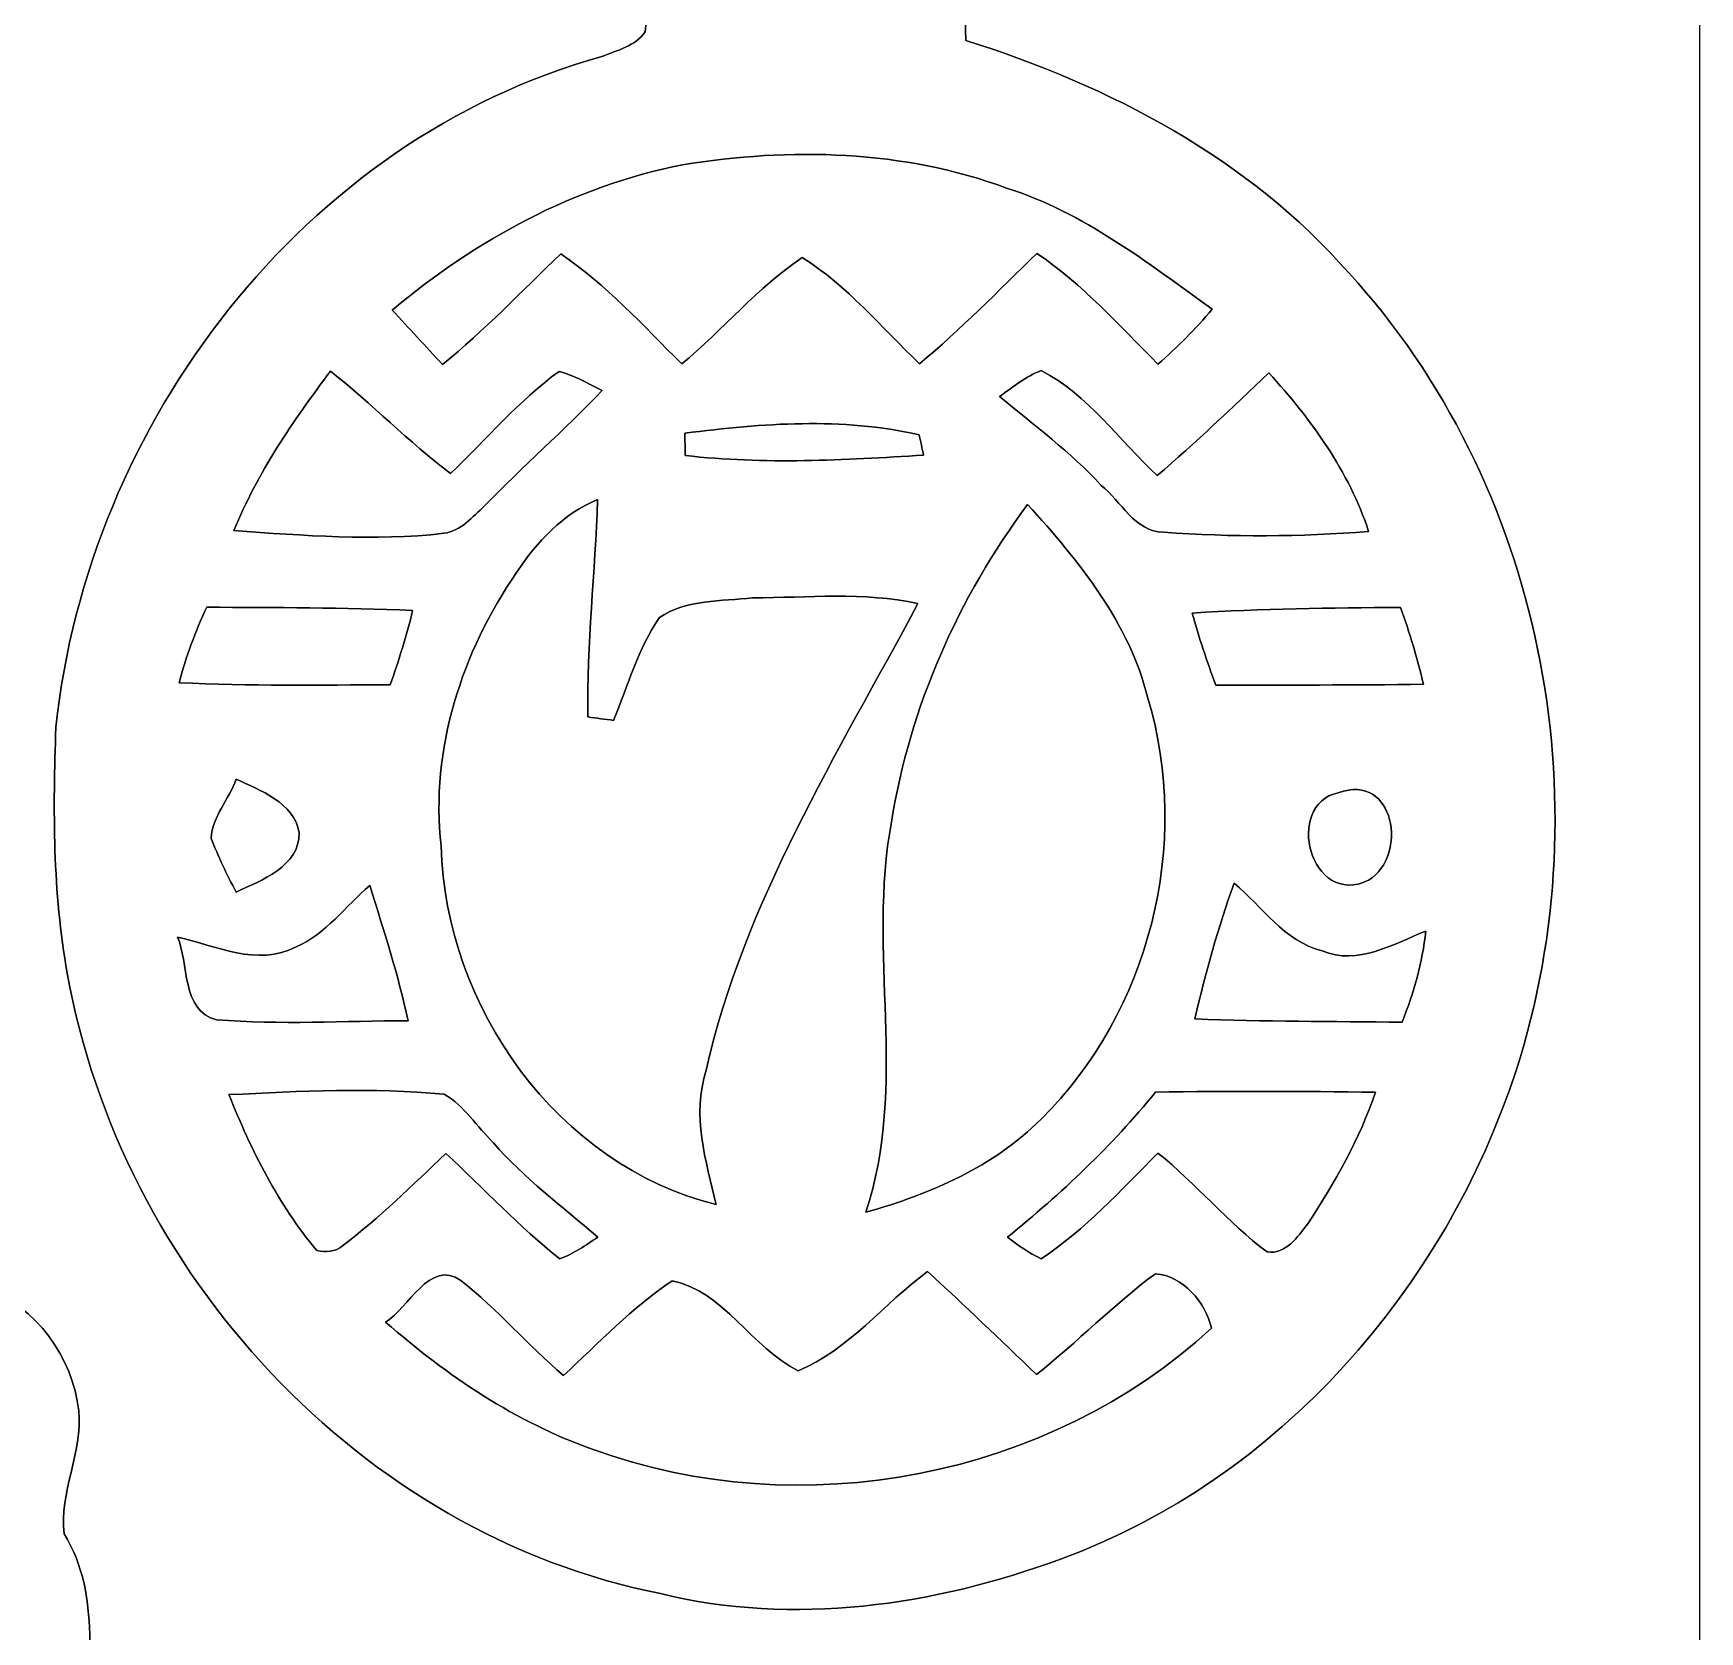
# Model space of a CAD drawing. Header units: centimetres. Extents: x -16.8 to 16.8, y -16.7 to 16.7.
# Drawn here: x 8.38 to 16.77, y -5.53 to 2.53 of the extents above; entities that cross this region are included whole.
import ezdxf

# ---------------------------------------------------------------- set-up
doc = ezdxf.new("R2010")
doc.units = ezdxf.units.CM
doc.header["$MEASUREMENT"] = 0
doc.layers.add('Layer 1', color=7, linetype='Continuous')

msp = doc.modelspace()

# ---------------------------------------------------------------- linework, layer by layer
at = {"layer": 'Layer 1', "color": 7}
for points, knots in [([(-16.77458, 16.66875), (-16.77458, 16.66875), (16.77458, 16.66875), (16.77458, 16.66875), (16.77458, 16.66875), (16.77458, 16.66875), (16.77458, -16.66875), (16.77458, -16.66875), (16.77458, -16.66875), (16.77458, -16.66875), (-16.77458, -16.66875), (-16.77458, -16.66875), (-16.77458, -16.66875), (-16.77458, -16.66875), (-16.77458, 16.66875), (-16.77458, 16.66875), (-16.77458, 16.66875), (-16.77458, 16.66875), (-16.77458, 16.66875), (-16.77458, 16.66875)], [0, 0, 0, 0, 0.1666667, 0.1666667, 0.1666667, 0.1666667, 0.3333333, 0.3333333, 0.3333333, 0.3333333, 0.5, 0.5, 0.5, 0.5, 0.6666667, 0.6666667, 0.6666667, 0.6666667, 1, 1, 1, 1]), ([(11.59228, 4.42489), (11.40636, 4.16595), (11.50479, 3.83081), (11.58381, 3.55071), (11.58381, 3.55071), (11.38872, 3.24485), (11.48856, 2.87196), (11.45963, 2.53224), (11.45963, 2.53224), (11.41024, 2.46027), (11.31746, 2.44052), (11.24162, 2.40841), (11.24162, 2.40841), (9.73561, 1.99108), (8.65011, 0.55739), (8.48924, -0.9712), (8.48924, -0.9712), (8.47407, -1.38395), (8.47266, -1.80199), (8.54639, -2.21051), (8.54639, -2.21051), (8.8138, -3.71546), (10.02277, -5.03484), (11.53583, -5.33612), (11.53583, -5.33612), (12.20611, -5.49945), (12.91731, -5.39821), (13.55725, -5.16079), (13.55725, -5.16079), (14.65404, -4.76003), (15.49365, -3.79624), (15.85066, -2.69628), (15.85066, -2.69628), (16.28951, -1.33385), (15.97872, 0.25718), (15.00576, 1.31763), (15.00576, 1.31763), (14.50022, 1.89512), (13.80031, 2.26201), (13.07571, 2.4892), (13.07571, 2.4892), (13.06901, 2.76154), (13.08276, 3.03706), (13.03302, 3.30553), (13.03302, 3.30553), (13.00727, 3.41701), (12.90073, 3.51578), (12.94236, 3.63643), (12.94236, 3.63643), (13.00797, 3.86503), (13.08065, 4.13032), (12.9607, 4.35539), (12.9607, 4.35539), (12.84323, 4.63444), (12.55818, 4.83235), (12.25232, 4.82847), (12.25232, 4.82847), (11.98245, 4.81894), (11.71857, 4.6669), (11.59228, 4.42489), (11.59228, 4.42489), (11.59228, 4.42489), (11.59228, 4.42489), (11.59228, 4.42489)], [0, 0, 0, 0, 0.0588235, 0.0588235, 0.0588235, 0.0588235, 0.1176471, 0.1176471, 0.1176471, 0.1176471, 0.1764706, 0.1764706, 0.1764706, 0.1764706, 0.2352941, 0.2352941, 0.2352941, 0.2352941, 0.2941176, 0.2941176, 0.2941176, 0.2941176, 0.3529412, 0.3529412, 0.3529412, 0.3529412, 0.4117647, 0.4117647, 0.4117647, 0.4117647, 0.4705882, 0.4705882, 0.4705882, 0.4705882, 0.5294118, 0.5294118, 0.5294118, 0.5294118, 0.5882353, 0.5882353, 0.5882353, 0.5882353, 0.6470588, 0.6470588, 0.6470588, 0.6470588, 0.7058824, 0.7058824, 0.7058824, 0.7058824, 0.7647059, 0.7647059, 0.7647059, 0.7647059, 0.8235294, 0.8235294, 0.8235294, 0.8235294, 0.8823529, 0.8823529, 0.8823529, 0.8823529, 1, 1, 1, 1]), ([(11.64731, 1.86267), (12.19024, 1.95121), (12.76103, 1.93816), (13.28138, 1.74519), (13.28138, 1.74519), (13.66837, 1.62348), (13.99187, 1.36878), (14.31749, 1.13559), (14.31749, 1.13559), (14.23388, 1.03576), (14.14216, 0.94298), (14.04408, 0.85796), (14.04408, 0.85796), (13.84829, 1.05234), (13.66449, 1.26224), (13.43378, 1.4164), (13.43378, 1.4164), (13.23904, 1.22837), (13.05101, 1.03293), (12.84182, 0.86007), (12.84182, 0.86007), (12.64991, 1.04281), (12.47775, 1.25448), (12.25056, 1.39524), (12.25056, 1.39524), (12.02584, 1.24389), (11.85122, 1.03258), (11.64378, 0.85972), (11.64378, 0.85972), (11.44905, 1.05375), (11.26172, 1.25836), (11.03348, 1.41429), (11.03348, 1.41429), (10.83733, 1.22555), (10.64824, 1.02905), (10.43799, 0.85584), (10.43799, 0.85584), (10.35332, 0.94791), (10.26936, 1.03928), (10.18434, 1.1303), (10.18434, 1.1303), (10.60556, 1.48414), (11.10368, 1.75683), (11.64731, 1.86267)], [0, 0, 0, 0, 0.0833333, 0.0833333, 0.0833333, 0.0833333, 0.1666667, 0.1666667, 0.1666667, 0.1666667, 0.25, 0.25, 0.25, 0.25, 0.3333333, 0.3333333, 0.3333333, 0.3333333, 0.4166667, 0.4166667, 0.4166667, 0.4166667, 0.5, 0.5, 0.5, 0.5, 0.5833333, 0.5833333, 0.5833333, 0.5833333, 0.6666667, 0.6666667, 0.6666667, 0.6666667, 0.75, 0.75, 0.75, 0.75, 0.8333333, 0.8333333, 0.8333333, 0.8333333, 1, 1, 1, 1]), ([(10.47891, 0.30762), (10.65918, 0.48048), (10.82287, 0.67416), (11.02536, 0.82197), (11.02536, 0.82197), (11.10227, 0.80151), (11.17141, 0.76129), (11.24267, 0.72637), (11.24267, 0.72637), (11.05217, 0.52493), (10.84157, 0.34431), (10.65001, 0.14429), (10.65001, 0.14429), (10.58968, 0.0889), (10.53077, 0.01834), (10.44469, 0.006), (10.44469, 0.006), (10.09297, -0.03493), (9.73772, -0.00423), (9.38601, 0.0194), (9.38601, 0.0194), (9.50524, 0.31115), (9.68446, 0.5715), (9.87249, 0.82268), (9.87249, 0.82268), (10.08239, 0.66005), (10.26513, 0.46602), (10.47891, 0.30762)], [0, 0, 0, 0, 0.125, 0.125, 0.125, 0.125, 0.25, 0.25, 0.25, 0.25, 0.375, 0.375, 0.375, 0.375, 0.5, 0.5, 0.5, 0.5, 0.625, 0.625, 0.625, 0.625, 0.75, 0.75, 0.75, 0.75, 1, 1, 1, 1]), ([(13.24539, 0.69532), (13.31277, 0.74224), (13.37733, 0.79692), (13.45565, 0.82585), (13.45565, 0.82585), (13.69095, 0.70344), (13.84935, 0.47554), (14.0402, 0.29669), (14.0402, 0.29669), (14.23388, 0.46249), (14.41767, 0.63888), (14.60253, 0.81421), (14.60253, 0.81421), (14.81667, 0.58208), (15.00646, 0.31785), (15.10594, 0.01552), (15.10594, 0.01552), (14.76199, -0.01164), (14.41591, -0.01376), (14.0716, 0.01129), (14.0716, 0.01129), (13.92731, 0.01411), (13.85711, 0.16828), (13.75833, 0.2473), (13.75833, 0.2473), (13.60417, 0.41557), (13.41931, 0.54998), (13.24539, 0.69532)], [0, 0, 0, 0, 0.125, 0.125, 0.125, 0.125, 0.25, 0.25, 0.25, 0.25, 0.375, 0.375, 0.375, 0.375, 0.5, 0.5, 0.5, 0.5, 0.625, 0.625, 0.625, 0.625, 0.75, 0.75, 0.75, 0.75, 1, 1, 1, 1]), ([(11.65966, 0.51047), (12.05159, 0.56056), (12.45094, 0.59126), (12.84041, 0.502), (12.84041, 0.502), (12.84605, 0.4766), (12.85699, 0.4258), (12.86263, 0.4004), (12.86263, 0.4004), (12.46258, 0.37394), (12.05971, 0.35313), (11.66072, 0.39793), (11.66072, 0.39793), (11.66036, 0.4258), (11.66001, 0.48225), (11.65966, 0.51047)], [0, 0, 0, 0, 0.2, 0.2, 0.2, 0.2, 0.4, 0.4, 0.4, 0.4, 0.6, 0.6, 0.6, 0.6, 1, 1, 1, 1]), ([(10.81087, -0.19191), (10.91318, -0.03704), (11.04512, 0.10478), (11.21974, 0.17604), (11.21974, 0.17604), (11.20669, -0.18909), (11.16506, -0.55316), (11.17071, -0.91934), (11.17071, -0.91934), (11.21339, -0.92498), (11.25679, -0.93098), (11.30018, -0.93663), (11.30018, -0.93663), (11.37214, -0.762), (11.42365, -0.57573), (11.53125, -0.41839), (11.53125, -0.41839), (11.66742, -0.32632), (11.8424, -0.33584), (12.00115, -0.31962), (12.00115, -0.31962), (12.27843, -0.3175), (12.56101, -0.28928), (12.83441, -0.34749), (12.83441, -0.34749), (12.42907, -1.10561), (11.95881, -1.84997), (11.7669, -2.69875), (11.7669, -2.69875), (11.69388, -2.92523), (11.76479, -3.1556), (11.8177, -3.37644), (11.8177, -3.37644), (11.01478, -3.17571), (10.45281, -2.3809), (10.43023, -1.56916), (10.43023, -1.56916), (10.37625, -1.08162), (10.53571, -0.5909), (10.81087, -0.19191)], [0, 0, 0, 0, 0.0909091, 0.0909091, 0.0909091, 0.0909091, 0.1818182, 0.1818182, 0.1818182, 0.1818182, 0.2727273, 0.2727273, 0.2727273, 0.2727273, 0.3636364, 0.3636364, 0.3636364, 0.3636364, 0.4545455, 0.4545455, 0.4545455, 0.4545455, 0.5454545, 0.5454545, 0.5454545, 0.5454545, 0.6363636, 0.6363636, 0.6363636, 0.6363636, 0.7272727, 0.7272727, 0.7272727, 0.7272727, 0.8181818, 0.8181818, 0.8181818, 0.8181818, 1, 1, 1, 1]), ([(12.70106, -1.44886), (12.79243, -0.86854), (13.03761, -0.31856), (13.38721, 0.15169), (13.38721, 0.15169), (13.64439, -0.13264), (13.89909, -0.44309), (13.99293, -0.82374), (13.99293, -0.82374), (14.21342, -1.55893), (14.00316, -2.40383), (13.45636, -2.94393), (13.45636, -2.94393), (13.21647, -3.18629), (12.89473, -3.32423), (12.57124, -3.41454), (12.57124, -3.41454), (12.78608, -2.77742), (12.57759, -2.09797), (12.70106, -1.44886)], [0, 0, 0, 0, 0.1666667, 0.1666667, 0.1666667, 0.1666667, 0.3333333, 0.3333333, 0.3333333, 0.3333333, 0.5, 0.5, 0.5, 0.5, 0.6666667, 0.6666667, 0.6666667, 0.6666667, 1, 1, 1, 1]), ([(9.24948, -0.36618), (9.5952, -0.36901), (9.94163, -0.36724), (10.28735, -0.38206), (10.28735, -0.38206), (10.25842, -0.50976), (10.2168, -0.63394), (10.17411, -0.75777), (10.17411, -0.75777), (9.81957, -0.75706), (9.46467, -0.76518), (9.11084, -0.74648), (9.11084, -0.74648), (9.144, -0.61524), (9.19268, -0.48895), (9.24948, -0.36618)], [0, 0, 0, 0, 0.2, 0.2, 0.2, 0.2, 0.4, 0.4, 0.4, 0.4, 0.6, 0.6, 0.6, 0.6, 1, 1, 1, 1]), ([(14.2173, -0.39582), (14.56619, -0.37324), (14.9158, -0.36971), (15.26575, -0.36689), (15.26575, -0.36689), (15.31373, -0.49354), (15.35042, -0.62265), (15.38252, -0.75459), (15.38252, -0.75459), (15.03327, -0.75883), (14.68473, -0.75847), (14.33618, -0.75918), (14.33618, -0.75918), (14.29138, -0.63994), (14.25011, -0.51894), (14.2173, -0.39582)], [0, 0, 0, 0, 0.2, 0.2, 0.2, 0.2, 0.4, 0.4, 0.4, 0.4, 0.6, 0.6, 0.6, 0.6, 1, 1, 1, 1]), ([(9.398, -1.23261), (9.51583, -1.2887), (9.69081, -1.34938), (9.71515, -1.50248), (9.71515, -1.50248), (9.71903, -1.67111), (9.52006, -1.74519), (9.398, -1.80128), (9.398, -1.80128), (9.34967, -1.71309), (9.30769, -1.62278), (9.27171, -1.53035), (9.27171, -1.53035), (9.27664, -1.42169), (9.36272, -1.33209), (9.398, -1.23261)], [0, 0, 0, 0, 0.2, 0.2, 0.2, 0.2, 0.4, 0.4, 0.4, 0.4, 0.6, 0.6, 0.6, 0.6, 1, 1, 1, 1]), ([(14.95284, -1.30104), (15.23859, -1.19698), (15.30597, -1.6189), (15.10559, -1.74166), (15.10559, -1.74166), (14.81208, -1.88419), (14.67802, -1.36031), (14.95284, -1.30104)], [0, 0, 0, 0, 0.3333333, 0.3333333, 0.3333333, 0.3333333, 1, 1, 1, 1]), ([(14.42791, -1.75683), (14.57184, -1.87537), (14.67873, -2.04858), (14.87099, -2.09726), (14.87099, -2.09726), (15.05373, -2.17346), (15.22871, -2.06269), (15.39381, -1.99849), (15.39381, -1.99849), (15.37723, -2.15618), (15.33419, -2.31034), (15.27422, -2.4571), (15.27422, -2.4571), (14.92567, -2.45286), (14.57748, -2.45463), (14.23, -2.44052), (14.23, -2.44052), (14.28362, -2.20909), (14.34747, -1.98014), (14.42791, -1.75683)], [0, 0, 0, 0, 0.1666667, 0.1666667, 0.1666667, 0.1666667, 0.3333333, 0.3333333, 0.3333333, 0.3333333, 0.5, 0.5, 0.5, 0.5, 0.6666667, 0.6666667, 0.6666667, 0.6666667, 1, 1, 1, 1]), ([(9.70068, -2.07786), (9.85026, -2.01189), (9.94869, -1.87219), (10.07145, -1.76918), (10.07145, -1.76918), (10.14201, -1.99425), (10.21468, -2.21968), (10.26513, -2.45039), (10.26513, -2.45039), (9.94304, -2.44969), (9.61954, -2.47156), (9.29852, -2.4444), (9.29852, -2.4444), (9.12107, -2.40453), (9.15882, -2.153), (9.10167, -2.02812), (9.10167, -2.02812), (9.29816, -2.07151), (9.50207, -2.17946), (9.70068, -2.07786)], [0, 0, 0, 0, 0.1666667, 0.1666667, 0.1666667, 0.1666667, 0.3333333, 0.3333333, 0.3333333, 0.3333333, 0.5, 0.5, 0.5, 0.5, 0.6666667, 0.6666667, 0.6666667, 0.6666667, 1, 1, 1, 1]), ([(9.36131, -2.82222), (9.72185, -2.80564), (10.08451, -2.78412), (10.4454, -2.82046), (10.4454, -2.82046), (10.54876, -2.87726), (10.6112, -2.98344), (10.69446, -3.06493), (10.69446, -3.06493), (10.85003, -3.24379), (11.04159, -3.38596), (11.2208, -3.54013), (11.2208, -3.54013), (11.15942, -3.58105), (11.09804, -3.62444), (11.02854, -3.65019), (11.02854, -3.65019), (10.82322, -3.48791), (10.64648, -3.29424), (10.45457, -3.1182), (10.45457, -3.1182), (10.28559, -3.27836), (10.12049, -3.44382), (9.93352, -3.58316), (9.93352, -3.58316), (9.89824, -3.61562), (9.8485, -3.61633), (9.8044, -3.60751), (9.8044, -3.60751), (9.60931, -3.37538), (9.47349, -3.10197), (9.36131, -2.82222)], [0, 0, 0, 0, 0.1111111, 0.1111111, 0.1111111, 0.1111111, 0.2222222, 0.2222222, 0.2222222, 0.2222222, 0.3333333, 0.3333333, 0.3333333, 0.3333333, 0.4444444, 0.4444444, 0.4444444, 0.4444444, 0.5555556, 0.5555556, 0.5555556, 0.5555556, 0.6666667, 0.6666667, 0.6666667, 0.6666667, 0.7777778, 0.7777778, 0.7777778, 0.7777778, 1, 1, 1, 1]), ([(14.03209, -2.80917), (14.40145, -2.80458), (14.77081, -2.80388), (15.14052, -2.80988), (15.14052, -2.80988), (15.06079, -3.04624), (14.93449, -3.26496), (14.79867, -3.4731), (14.79867, -3.4731), (14.74823, -3.53836), (14.68931, -3.62832), (14.59406, -3.61491), (14.59406, -3.61491), (14.39545, -3.46604), (14.23776, -3.27131), (14.04373, -3.11679), (14.04373, -3.11679), (13.85746, -3.30376), (13.67755, -3.50203), (13.456, -3.64878), (13.456, -3.64878), (13.39321, -3.62197), (13.33923, -3.57964), (13.28491, -3.54048), (13.28491, -3.54048), (13.55654, -3.3207), (13.81196, -3.08081), (14.03209, -2.80917)], [0, 0, 0, 0, 0.125, 0.125, 0.125, 0.125, 0.25, 0.25, 0.25, 0.25, 0.375, 0.375, 0.375, 0.375, 0.5, 0.5, 0.5, 0.5, 0.625, 0.625, 0.625, 0.625, 0.75, 0.75, 0.75, 0.75, 1, 1, 1, 1]), ([(7.14375, -4.18006), (6.99241, -4.43054), (7.14304, -4.72264), (7.15116, -4.99039), (7.15116, -4.99039), (7.02733, -5.33894), (7.03404, -5.71253), (7.02557, -6.07801), (7.02557, -6.07801), (6.43643, -6.24664), (5.86952, -6.51581), (5.4102, -6.92679), (5.4102, -6.92679), (4.84646, -7.4362), (4.4136, -8.10048), (4.21464, -8.83673), (4.21464, -8.83673), (3.98321, -9.59979), (4.01849, -10.42741), (4.23086, -11.19046), (4.23086, -11.19046), (4.6482, -12.62168), (5.93337, -13.77491), (7.42703, -13.94531), (7.42703, -13.94531), (8.13682, -14.00422), (8.86848, -13.89592), (9.50348, -13.56395), (9.50348, -13.56395), (10.60556, -12.98893), (11.40037, -11.86215), (11.58311, -10.63202), (11.58311, -10.63202), (11.77537, -9.4421), (11.42083, -8.17139), (10.61614, -7.2704), (10.61614, -7.2704), (10.10038, -6.68726), (9.40435, -6.27944), (8.65576, -6.07377), (8.65576, -6.07377), (8.64164, -5.72629), (8.72243, -5.34494), (8.53052, -5.03449), (8.53052, -5.03449), (8.503, -4.82882), (8.62718, -4.62492), (8.6039, -4.41572), (8.6039, -4.41572), (8.57532, -4.14338), (8.38729, -3.8922), (8.13259, -3.7906), (8.13259, -3.7906), (7.77275, -3.60292), (7.30603, -3.82976), (7.14375, -4.18006)], [0, 0, 0, 0, 0.0666667, 0.0666667, 0.0666667, 0.0666667, 0.1333333, 0.1333333, 0.1333333, 0.1333333, 0.2, 0.2, 0.2, 0.2, 0.2666667, 0.2666667, 0.2666667, 0.2666667, 0.3333333, 0.3333333, 0.3333333, 0.3333333, 0.4, 0.4, 0.4, 0.4, 0.4666667, 0.4666667, 0.4666667, 0.4666667, 0.5333333, 0.5333333, 0.5333333, 0.5333333, 0.6, 0.6, 0.6, 0.6, 0.6666667, 0.6666667, 0.6666667, 0.6666667, 0.7333333, 0.7333333, 0.7333333, 0.7333333, 0.8, 0.8, 0.8, 0.8, 0.8666667, 0.8666667, 0.8666667, 0.8666667, 1, 1, 1, 1]), ([(10.15118, -3.9684), (10.26477, -3.89961), (10.37343, -3.64878), (10.53006, -3.75779), (10.53006, -3.75779), (10.71492, -3.90349), (10.86838, -4.08446), (11.04759, -4.23721), (11.04759, -4.23721), (11.22539, -4.07353), (11.39331, -3.89467), (11.59545, -3.76061), (11.59545, -3.76061), (11.85404, -3.81035), (11.99832, -4.09928), (12.23081, -4.21393), (12.23081, -4.21393), (12.48622, -4.1081), (12.66225, -3.87491), (12.88239, -3.71334), (12.88239, -3.71334), (13.0683, -3.88338), (13.25033, -4.05765), (13.43201, -4.23263), (13.43201, -4.23263), (13.63627, -4.06859), (13.82148, -3.88161), (14.03103, -3.72428), (14.03103, -3.72428), (14.16826, -3.73556), (14.28679, -3.86786), (14.31325, -3.99944), (14.31325, -3.99944), (13.49199, -4.75544), (12.24386, -4.9911), (11.19681, -4.60975), (11.19681, -4.60975), (10.80699, -4.47357), (10.46057, -4.23757), (10.15118, -3.9684)], [0, 0, 0, 0, 0.0909091, 0.0909091, 0.0909091, 0.0909091, 0.1818182, 0.1818182, 0.1818182, 0.1818182, 0.2727273, 0.2727273, 0.2727273, 0.2727273, 0.3636364, 0.3636364, 0.3636364, 0.3636364, 0.4545455, 0.4545455, 0.4545455, 0.4545455, 0.5454545, 0.5454545, 0.5454545, 0.5454545, 0.6363636, 0.6363636, 0.6363636, 0.6363636, 0.7272727, 0.7272727, 0.7272727, 0.7272727, 0.8181818, 0.8181818, 0.8181818, 0.8181818, 1, 1, 1, 1])]:
    msp.add_open_spline(points, degree=3, knots=knots, dxfattribs=at)
at = {"layer": 'Layer 1', "color": 250}
for points, knots in [([(11.59228, 4.42489), (11.71857, 4.6669), (11.98245, 4.81894), (12.25232, 4.82847), (12.25232, 4.82847), (12.55818, 4.83235), (12.84323, 4.63444), (12.9607, 4.35539), (12.9607, 4.35539), (13.08065, 4.13032), (13.00797, 3.86503), (12.94236, 3.63643), (12.94236, 3.63643), (12.90073, 3.51578), (13.00727, 3.41701), (13.03302, 3.30553), (13.03302, 3.30553), (13.08276, 3.03706), (13.06901, 2.76154), (13.07571, 2.4892), (13.07571, 2.4892), (13.80031, 2.26201), (14.50022, 1.89512), (15.00576, 1.31763), (15.00576, 1.31763), (15.97872, 0.25718), (16.28951, -1.33385), (15.85066, -2.69628), (15.85066, -2.69628), (15.49365, -3.79624), (14.65404, -4.76003), (13.55725, -5.16079), (13.55725, -5.16079), (12.91731, -5.39821), (12.20611, -5.49945), (11.53583, -5.33612), (11.53583, -5.33612), (10.02277, -5.03484), (8.8138, -3.71546), (8.54639, -2.21051), (8.54639, -2.21051), (8.47266, -1.80199), (8.47407, -1.38395), (8.48924, -0.9712), (8.48924, -0.9712), (8.65011, 0.55739), (9.73561, 1.99108), (11.24162, 2.40841), (11.24162, 2.40841), (11.31746, 2.44052), (11.41024, 2.46027), (11.45963, 2.53224), (11.45963, 2.53224), (11.48856, 2.87196), (11.38872, 3.24485), (11.58381, 3.55071), (11.58381, 3.55071), (11.50479, 3.83081), (11.40636, 4.16595), (11.59228, 4.42489), (11.59228, 4.42489), (11.59228, 4.42489), (11.59228, 4.42489), (11.59228, 4.42489)], [0, 0, 0, 0, 0.0588235, 0.0588235, 0.0588235, 0.0588235, 0.1176471, 0.1176471, 0.1176471, 0.1176471, 0.1764706, 0.1764706, 0.1764706, 0.1764706, 0.2352941, 0.2352941, 0.2352941, 0.2352941, 0.2941176, 0.2941176, 0.2941176, 0.2941176, 0.3529412, 0.3529412, 0.3529412, 0.3529412, 0.4117647, 0.4117647, 0.4117647, 0.4117647, 0.4705882, 0.4705882, 0.4705882, 0.4705882, 0.5294118, 0.5294118, 0.5294118, 0.5294118, 0.5882353, 0.5882353, 0.5882353, 0.5882353, 0.6470588, 0.6470588, 0.6470588, 0.6470588, 0.7058824, 0.7058824, 0.7058824, 0.7058824, 0.7647059, 0.7647059, 0.7647059, 0.7647059, 0.8235294, 0.8235294, 0.8235294, 0.8235294, 0.8823529, 0.8823529, 0.8823529, 0.8823529, 1, 1, 1, 1]), ([(11.64731, 1.86267), (11.10368, 1.75683), (10.60556, 1.48414), (10.18434, 1.1303), (10.18434, 1.1303), (10.26936, 1.03928), (10.35332, 0.94791), (10.43799, 0.85584), (10.43799, 0.85584), (10.64824, 1.02905), (10.83733, 1.22555), (11.03348, 1.41429), (11.03348, 1.41429), (11.26172, 1.25836), (11.44905, 1.05375), (11.64378, 0.85972), (11.64378, 0.85972), (11.85122, 1.03258), (12.02584, 1.24389), (12.25056, 1.39524), (12.25056, 1.39524), (12.47775, 1.25448), (12.64991, 1.04281), (12.84182, 0.86007), (12.84182, 0.86007), (13.05101, 1.03293), (13.23904, 1.22837), (13.43378, 1.4164), (13.43378, 1.4164), (13.66449, 1.26224), (13.84829, 1.05234), (14.04408, 0.85796), (14.04408, 0.85796), (14.14216, 0.94298), (14.23388, 1.03576), (14.31749, 1.13559), (14.31749, 1.13559), (13.99187, 1.36878), (13.66837, 1.62348), (13.28138, 1.74519), (13.28138, 1.74519), (12.76103, 1.93816), (12.19024, 1.95121), (11.64731, 1.86267), (11.64731, 1.86267), (11.64731, 1.86267), (11.64731, 1.86267), (11.64731, 1.86267)], [0, 0, 0, 0, 0.0769231, 0.0769231, 0.0769231, 0.0769231, 0.1538462, 0.1538462, 0.1538462, 0.1538462, 0.2307692, 0.2307692, 0.2307692, 0.2307692, 0.3076923, 0.3076923, 0.3076923, 0.3076923, 0.3846154, 0.3846154, 0.3846154, 0.3846154, 0.4615385, 0.4615385, 0.4615385, 0.4615385, 0.5384615, 0.5384615, 0.5384615, 0.5384615, 0.6153846, 0.6153846, 0.6153846, 0.6153846, 0.6923077, 0.6923077, 0.6923077, 0.6923077, 0.7692308, 0.7692308, 0.7692308, 0.7692308, 0.8461538, 0.8461538, 0.8461538, 0.8461538, 1, 1, 1, 1]), ([(10.47891, 0.30762), (10.26513, 0.46602), (10.08239, 0.66005), (9.87249, 0.82268), (9.87249, 0.82268), (9.68446, 0.5715), (9.50524, 0.31115), (9.38601, 0.0194), (9.38601, 0.0194), (9.73772, -0.00423), (10.09297, -0.03493), (10.44469, 0.006), (10.44469, 0.006), (10.53077, 0.01834), (10.58968, 0.0889), (10.65001, 0.14429), (10.65001, 0.14429), (10.84157, 0.34431), (11.05217, 0.52493), (11.24267, 0.72637), (11.24267, 0.72637), (11.17141, 0.76129), (11.10227, 0.80151), (11.02536, 0.82197), (11.02536, 0.82197), (10.82287, 0.67416), (10.65918, 0.48048), (10.47891, 0.30762), (10.47891, 0.30762), (10.47891, 0.30762), (10.47891, 0.30762), (10.47891, 0.30762)], [0, 0, 0, 0, 0.1111111, 0.1111111, 0.1111111, 0.1111111, 0.2222222, 0.2222222, 0.2222222, 0.2222222, 0.3333333, 0.3333333, 0.3333333, 0.3333333, 0.4444444, 0.4444444, 0.4444444, 0.4444444, 0.5555556, 0.5555556, 0.5555556, 0.5555556, 0.6666667, 0.6666667, 0.6666667, 0.6666667, 0.7777778, 0.7777778, 0.7777778, 0.7777778, 1, 1, 1, 1]), ([(13.24539, 0.69532), (13.41931, 0.54998), (13.60417, 0.41557), (13.75833, 0.2473), (13.75833, 0.2473), (13.85711, 0.16828), (13.92731, 0.01411), (14.0716, 0.01129), (14.0716, 0.01129), (14.41591, -0.01376), (14.76199, -0.01164), (15.10594, 0.01552), (15.10594, 0.01552), (15.00646, 0.31785), (14.81667, 0.58208), (14.60253, 0.81421), (14.60253, 0.81421), (14.41767, 0.63888), (14.23388, 0.46249), (14.0402, 0.29669), (14.0402, 0.29669), (13.84935, 0.47554), (13.69095, 0.70344), (13.45565, 0.82585), (13.45565, 0.82585), (13.37733, 0.79692), (13.31277, 0.74224), (13.24539, 0.69532), (13.24539, 0.69532), (13.24539, 0.69532), (13.24539, 0.69532), (13.24539, 0.69532)], [0, 0, 0, 0, 0.1111111, 0.1111111, 0.1111111, 0.1111111, 0.2222222, 0.2222222, 0.2222222, 0.2222222, 0.3333333, 0.3333333, 0.3333333, 0.3333333, 0.4444444, 0.4444444, 0.4444444, 0.4444444, 0.5555556, 0.5555556, 0.5555556, 0.5555556, 0.6666667, 0.6666667, 0.6666667, 0.6666667, 0.7777778, 0.7777778, 0.7777778, 0.7777778, 1, 1, 1, 1]), ([(11.65966, 0.51047), (11.66001, 0.48225), (11.66036, 0.4258), (11.66072, 0.39793), (11.66072, 0.39793), (12.05971, 0.35313), (12.46258, 0.37394), (12.86263, 0.4004), (12.86263, 0.4004), (12.85699, 0.4258), (12.84605, 0.4766), (12.84041, 0.502), (12.84041, 0.502), (12.45094, 0.59126), (12.05159, 0.56056), (11.65966, 0.51047), (11.65966, 0.51047), (11.65966, 0.51047), (11.65966, 0.51047), (11.65966, 0.51047)], [0, 0, 0, 0, 0.1666667, 0.1666667, 0.1666667, 0.1666667, 0.3333333, 0.3333333, 0.3333333, 0.3333333, 0.5, 0.5, 0.5, 0.5, 0.6666667, 0.6666667, 0.6666667, 0.6666667, 1, 1, 1, 1]), ([(10.81087, -0.19191), (10.53571, -0.5909), (10.37625, -1.08162), (10.43023, -1.56916), (10.43023, -1.56916), (10.45281, -2.3809), (11.01478, -3.17571), (11.8177, -3.37644), (11.8177, -3.37644), (11.76479, -3.1556), (11.69388, -2.92523), (11.7669, -2.69875), (11.7669, -2.69875), (11.95881, -1.84997), (12.42907, -1.10561), (12.83441, -0.34749), (12.83441, -0.34749), (12.56101, -0.28928), (12.27843, -0.3175), (12.00115, -0.31962), (12.00115, -0.31962), (11.8424, -0.33584), (11.66742, -0.32632), (11.53125, -0.41839), (11.53125, -0.41839), (11.42365, -0.57573), (11.37214, -0.762), (11.30018, -0.93663), (11.30018, -0.93663), (11.25679, -0.93098), (11.21339, -0.92498), (11.17071, -0.91934), (11.17071, -0.91934), (11.16506, -0.55316), (11.20669, -0.18909), (11.21974, 0.17604), (11.21974, 0.17604), (11.04512, 0.10478), (10.91318, -0.03704), (10.81087, -0.19191), (10.81087, -0.19191), (10.81087, -0.19191), (10.81087, -0.19191), (10.81087, -0.19191)], [0, 0, 0, 0, 0.0833333, 0.0833333, 0.0833333, 0.0833333, 0.1666667, 0.1666667, 0.1666667, 0.1666667, 0.25, 0.25, 0.25, 0.25, 0.3333333, 0.3333333, 0.3333333, 0.3333333, 0.4166667, 0.4166667, 0.4166667, 0.4166667, 0.5, 0.5, 0.5, 0.5, 0.5833333, 0.5833333, 0.5833333, 0.5833333, 0.6666667, 0.6666667, 0.6666667, 0.6666667, 0.75, 0.75, 0.75, 0.75, 0.8333333, 0.8333333, 0.8333333, 0.8333333, 1, 1, 1, 1]), ([(12.70106, -1.44886), (12.57759, -2.09797), (12.78608, -2.77742), (12.57124, -3.41454), (12.57124, -3.41454), (12.89473, -3.32423), (13.21647, -3.18629), (13.45636, -2.94393), (13.45636, -2.94393), (14.00316, -2.40383), (14.21342, -1.55893), (13.99293, -0.82374), (13.99293, -0.82374), (13.89909, -0.44309), (13.64439, -0.13264), (13.38721, 0.15169), (13.38721, 0.15169), (13.03761, -0.31856), (12.79243, -0.86854), (12.70106, -1.44886), (12.70106, -1.44886), (12.70106, -1.44886), (12.70106, -1.44886), (12.70106, -1.44886)], [0, 0, 0, 0, 0.1428571, 0.1428571, 0.1428571, 0.1428571, 0.2857143, 0.2857143, 0.2857143, 0.2857143, 0.4285714, 0.4285714, 0.4285714, 0.4285714, 0.5714286, 0.5714286, 0.5714286, 0.5714286, 0.7142857, 0.7142857, 0.7142857, 0.7142857, 1, 1, 1, 1]), ([(9.24948, -0.36618), (9.19268, -0.48895), (9.144, -0.61524), (9.11084, -0.74648), (9.11084, -0.74648), (9.46467, -0.76518), (9.81957, -0.75706), (10.17411, -0.75777), (10.17411, -0.75777), (10.2168, -0.63394), (10.25842, -0.50976), (10.28735, -0.38206), (10.28735, -0.38206), (9.94163, -0.36724), (9.5952, -0.36901), (9.24948, -0.36618), (9.24948, -0.36618), (9.24948, -0.36618), (9.24948, -0.36618), (9.24948, -0.36618)], [0, 0, 0, 0, 0.1666667, 0.1666667, 0.1666667, 0.1666667, 0.3333333, 0.3333333, 0.3333333, 0.3333333, 0.5, 0.5, 0.5, 0.5, 0.6666667, 0.6666667, 0.6666667, 0.6666667, 1, 1, 1, 1]), ([(14.2173, -0.39582), (14.25011, -0.51894), (14.29138, -0.63994), (14.33618, -0.75918), (14.33618, -0.75918), (14.68473, -0.75847), (15.03327, -0.75883), (15.38252, -0.75459), (15.38252, -0.75459), (15.35042, -0.62265), (15.31373, -0.49354), (15.26575, -0.36689), (15.26575, -0.36689), (14.9158, -0.36971), (14.56619, -0.37324), (14.2173, -0.39582), (14.2173, -0.39582), (14.2173, -0.39582), (14.2173, -0.39582), (14.2173, -0.39582)], [0, 0, 0, 0, 0.1666667, 0.1666667, 0.1666667, 0.1666667, 0.3333333, 0.3333333, 0.3333333, 0.3333333, 0.5, 0.5, 0.5, 0.5, 0.6666667, 0.6666667, 0.6666667, 0.6666667, 1, 1, 1, 1]), ([(9.398, -1.23261), (9.36272, -1.33209), (9.27664, -1.42169), (9.27171, -1.53035), (9.27171, -1.53035), (9.30769, -1.62278), (9.34967, -1.71309), (9.398, -1.80128), (9.398, -1.80128), (9.52006, -1.74519), (9.71903, -1.67111), (9.71515, -1.50248), (9.71515, -1.50248), (9.69081, -1.34938), (9.51583, -1.2887), (9.398, -1.23261), (9.398, -1.23261), (9.398, -1.23261), (9.398, -1.23261), (9.398, -1.23261)], [0, 0, 0, 0, 0.1666667, 0.1666667, 0.1666667, 0.1666667, 0.3333333, 0.3333333, 0.3333333, 0.3333333, 0.5, 0.5, 0.5, 0.5, 0.6666667, 0.6666667, 0.6666667, 0.6666667, 1, 1, 1, 1]), ([(14.95284, -1.30104), (14.67802, -1.36031), (14.81208, -1.88419), (15.10559, -1.74166), (15.10559, -1.74166), (15.30597, -1.6189), (15.23859, -1.19698), (14.95284, -1.30104), (14.95284, -1.30104), (14.95284, -1.30104), (14.95284, -1.30104), (14.95284, -1.30104)], [0, 0, 0, 0, 0.25, 0.25, 0.25, 0.25, 0.5, 0.5, 0.5, 0.5, 1, 1, 1, 1]), ([(14.42791, -1.75683), (14.34747, -1.98014), (14.28362, -2.20909), (14.23, -2.44052), (14.23, -2.44052), (14.57748, -2.45463), (14.92567, -2.45286), (15.27422, -2.4571), (15.27422, -2.4571), (15.33419, -2.31034), (15.37723, -2.15618), (15.39381, -1.99849), (15.39381, -1.99849), (15.22871, -2.06269), (15.05373, -2.17346), (14.87099, -2.09726), (14.87099, -2.09726), (14.67873, -2.04858), (14.57184, -1.87537), (14.42791, -1.75683), (14.42791, -1.75683), (14.42791, -1.75683), (14.42791, -1.75683), (14.42791, -1.75683)], [0, 0, 0, 0, 0.1428571, 0.1428571, 0.1428571, 0.1428571, 0.2857143, 0.2857143, 0.2857143, 0.2857143, 0.4285714, 0.4285714, 0.4285714, 0.4285714, 0.5714286, 0.5714286, 0.5714286, 0.5714286, 0.7142857, 0.7142857, 0.7142857, 0.7142857, 1, 1, 1, 1]), ([(9.70068, -2.07786), (9.50207, -2.17946), (9.29816, -2.07151), (9.10167, -2.02812), (9.10167, -2.02812), (9.15882, -2.153), (9.12107, -2.40453), (9.29852, -2.4444), (9.29852, -2.4444), (9.61954, -2.47156), (9.94304, -2.44969), (10.26513, -2.45039), (10.26513, -2.45039), (10.21468, -2.21968), (10.14201, -1.99425), (10.07145, -1.76918), (10.07145, -1.76918), (9.94869, -1.87219), (9.85026, -2.01189), (9.70068, -2.07786), (9.70068, -2.07786), (9.70068, -2.07786), (9.70068, -2.07786), (9.70068, -2.07786)], [0, 0, 0, 0, 0.1428571, 0.1428571, 0.1428571, 0.1428571, 0.2857143, 0.2857143, 0.2857143, 0.2857143, 0.4285714, 0.4285714, 0.4285714, 0.4285714, 0.5714286, 0.5714286, 0.5714286, 0.5714286, 0.7142857, 0.7142857, 0.7142857, 0.7142857, 1, 1, 1, 1]), ([(9.36131, -2.82222), (9.47349, -3.10197), (9.60931, -3.37538), (9.8044, -3.60751), (9.8044, -3.60751), (9.8485, -3.61633), (9.89824, -3.61562), (9.93352, -3.58316), (9.93352, -3.58316), (10.12049, -3.44382), (10.28559, -3.27836), (10.45457, -3.1182), (10.45457, -3.1182), (10.64648, -3.29424), (10.82322, -3.48791), (11.02854, -3.65019), (11.02854, -3.65019), (11.09804, -3.62444), (11.15942, -3.58105), (11.2208, -3.54013), (11.2208, -3.54013), (11.04159, -3.38596), (10.85003, -3.24379), (10.69446, -3.06493), (10.69446, -3.06493), (10.6112, -2.98344), (10.54876, -2.87726), (10.4454, -2.82046), (10.4454, -2.82046), (10.08451, -2.78412), (9.72185, -2.80564), (9.36131, -2.82222), (9.36131, -2.82222), (9.36131, -2.82222), (9.36131, -2.82222), (9.36131, -2.82222)], [0, 0, 0, 0, 0.1, 0.1, 0.1, 0.1, 0.2, 0.2, 0.2, 0.2, 0.3, 0.3, 0.3, 0.3, 0.4, 0.4, 0.4, 0.4, 0.5, 0.5, 0.5, 0.5, 0.6, 0.6, 0.6, 0.6, 0.7, 0.7, 0.7, 0.7, 0.8, 0.8, 0.8, 0.8, 1, 1, 1, 1]), ([(14.03209, -2.80917), (13.81196, -3.08081), (13.55654, -3.3207), (13.28491, -3.54048), (13.28491, -3.54048), (13.33923, -3.57964), (13.39321, -3.62197), (13.456, -3.64878), (13.456, -3.64878), (13.67755, -3.50203), (13.85746, -3.30376), (14.04373, -3.11679), (14.04373, -3.11679), (14.23776, -3.27131), (14.39545, -3.46604), (14.59406, -3.61491), (14.59406, -3.61491), (14.68931, -3.62832), (14.74823, -3.53836), (14.79867, -3.4731), (14.79867, -3.4731), (14.93449, -3.26496), (15.06079, -3.04624), (15.14052, -2.80988), (15.14052, -2.80988), (14.77081, -2.80388), (14.40145, -2.80458), (14.03209, -2.80917), (14.03209, -2.80917), (14.03209, -2.80917), (14.03209, -2.80917), (14.03209, -2.80917)], [0, 0, 0, 0, 0.1111111, 0.1111111, 0.1111111, 0.1111111, 0.2222222, 0.2222222, 0.2222222, 0.2222222, 0.3333333, 0.3333333, 0.3333333, 0.3333333, 0.4444444, 0.4444444, 0.4444444, 0.4444444, 0.5555556, 0.5555556, 0.5555556, 0.5555556, 0.6666667, 0.6666667, 0.6666667, 0.6666667, 0.7777778, 0.7777778, 0.7777778, 0.7777778, 1, 1, 1, 1]), ([(7.14375, -4.18006), (7.30603, -3.82976), (7.77275, -3.60292), (8.13259, -3.7906), (8.13259, -3.7906), (8.38729, -3.8922), (8.57532, -4.14338), (8.6039, -4.41572), (8.6039, -4.41572), (8.62718, -4.62492), (8.503, -4.82882), (8.53052, -5.03449), (8.53052, -5.03449), (8.72243, -5.34494), (8.64164, -5.72629), (8.65576, -6.07377), (8.65576, -6.07377), (9.40435, -6.27944), (10.10038, -6.68726), (10.61614, -7.2704), (10.61614, -7.2704), (11.42083, -8.17139), (11.77537, -9.4421), (11.58311, -10.63202), (11.58311, -10.63202), (11.40037, -11.86215), (10.60556, -12.98893), (9.50348, -13.56395), (9.50348, -13.56395), (8.86848, -13.89592), (8.13682, -14.00422), (7.42703, -13.94531), (7.42703, -13.94531), (5.93337, -13.77491), (4.6482, -12.62168), (4.23086, -11.19046), (4.23086, -11.19046), (4.01849, -10.42741), (3.98321, -9.59979), (4.21464, -8.83673), (4.21464, -8.83673), (4.4136, -8.10048), (4.84646, -7.4362), (5.4102, -6.92679), (5.4102, -6.92679), (5.86952, -6.51581), (6.43643, -6.24664), (7.02557, -6.07801), (7.02557, -6.07801), (7.03404, -5.71253), (7.02733, -5.33894), (7.15116, -4.99039), (7.15116, -4.99039), (7.14304, -4.72264), (6.99241, -4.43054), (7.14375, -4.18006), (7.14375, -4.18006), (7.14375, -4.18006), (7.14375, -4.18006), (7.14375, -4.18006)], [0, 0, 0, 0, 0.0625, 0.0625, 0.0625, 0.0625, 0.125, 0.125, 0.125, 0.125, 0.1875, 0.1875, 0.1875, 0.1875, 0.25, 0.25, 0.25, 0.25, 0.3125, 0.3125, 0.3125, 0.3125, 0.375, 0.375, 0.375, 0.375, 0.4375, 0.4375, 0.4375, 0.4375, 0.5, 0.5, 0.5, 0.5, 0.5625, 0.5625, 0.5625, 0.5625, 0.625, 0.625, 0.625, 0.625, 0.6875, 0.6875, 0.6875, 0.6875, 0.75, 0.75, 0.75, 0.75, 0.8125, 0.8125, 0.8125, 0.8125, 0.875, 0.875, 0.875, 0.875, 1, 1, 1, 1]), ([(10.15118, -3.9684), (10.46057, -4.23757), (10.80699, -4.47357), (11.19681, -4.60975), (11.19681, -4.60975), (12.24386, -4.9911), (13.49199, -4.75544), (14.31325, -3.99944), (14.31325, -3.99944), (14.28679, -3.86786), (14.16826, -3.73556), (14.03103, -3.72428), (14.03103, -3.72428), (13.82148, -3.88161), (13.63627, -4.06859), (13.43201, -4.23263), (13.43201, -4.23263), (13.25033, -4.05765), (13.0683, -3.88338), (12.88239, -3.71334), (12.88239, -3.71334), (12.66225, -3.87491), (12.48622, -4.1081), (12.23081, -4.21393), (12.23081, -4.21393), (11.99832, -4.09928), (11.85404, -3.81035), (11.59545, -3.76061), (11.59545, -3.76061), (11.39331, -3.89467), (11.22539, -4.07353), (11.04759, -4.23721), (11.04759, -4.23721), (10.86838, -4.08446), (10.71492, -3.90349), (10.53006, -3.75779), (10.53006, -3.75779), (10.37343, -3.64878), (10.26477, -3.89961), (10.15118, -3.9684)], [0, 0, 0, 0, 0.0909091, 0.0909091, 0.0909091, 0.0909091, 0.1818182, 0.1818182, 0.1818182, 0.1818182, 0.2727273, 0.2727273, 0.2727273, 0.2727273, 0.3636364, 0.3636364, 0.3636364, 0.3636364, 0.4545455, 0.4545455, 0.4545455, 0.4545455, 0.5454545, 0.5454545, 0.5454545, 0.5454545, 0.6363636, 0.6363636, 0.6363636, 0.6363636, 0.7272727, 0.7272727, 0.7272727, 0.7272727, 0.8181818, 0.8181818, 0.8181818, 0.8181818, 1, 1, 1, 1])]:
    msp.add_open_spline(points, degree=3, knots=knots, dxfattribs=at)

doc.saveas('drawing.dxf')
